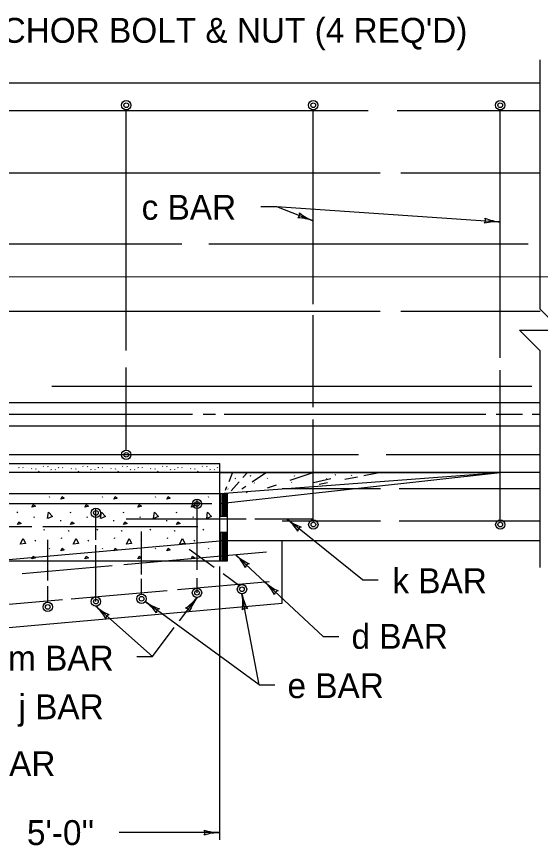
# Model space of a CAD drawing. Extents: x -0.3 to 43.7, y -2.2 to 24.5.
# Drawn here: x 21.33 to 26.58, y 3.61 to 11.92 of the extents above; entities that cross this region are included whole.
import ezdxf

# ---------------------------------------------------------------- set-up
doc = ezdxf.new("R2010")
doc.units = 0
doc.layers.add('1', color=7, linetype='Continuous')

msp = doc.modelspace()

# ---------------------------------------------------------------- linework, layer by layer
at = {"layer": '1'}
for p, q in [((26.5802, 9.3001), (26.5802, 11.4903)), ((26.5802, 11.2566), (11.8726, 11.2566)), ((18.0918, 10.9832), (24.8544, 10.9832)), ((22.4296, 8.5743), (22.4296, 10.9832)), ((24.3046, 9.0381), (24.3046, 10.9832)), ((25.1471, 10.9832), (26.5802, 10.9832)), ((26.1796, 8.4999), (26.1796, 10.9832)), ((18.1117, 10.3571), (24.9764, 10.3571)), ((25.1837, 10.3571), (26.5802, 10.3571)), ((23.7783, 10.0181), (23.9345, 10.0181)), ((23.9345, 10.0181), (24.3046, 9.8748)), ((23.9345, 10.0181), (26.1796, 9.865)), ((19.7315, 9.6456), (22.9881, 9.6456)), ((23.2565, 9.6456), (26.4583, 9.6456)), ((27.3837, 9.3084), (18.3616, 9.3147)), ((18.1117, 8.9706), (24.9764, 8.9706)), ((24.3046, 8.0054), (24.3046, 8.9283)), ((25.1837, 8.9706), (26.5802, 8.9706)), ((22.4296, 7.5746), (22.4296, 8.4033)), ((26.1796, 6.8615), (26.1796, 8.3778)), ((26.5802, 6.3966), (26.5802, 8.2584)), ((21.6841, 8.2176), (26.4949, 8.2176)), ((11.8726, 8.0535), (26.5802, 8.0535)), ((20.2225, 7.9364), (23.0953, 7.9364)), ((23.1993, 7.9364), (23.3258, 7.9364)), ((23.4102, 7.9364), (26.0341, 7.9364)), ((26.1377, 7.9364), (26.4021, 7.9364)), ((26.5006, 7.9364), (26.5802, 7.9364)), ((11.8726, 7.8192), (26.5802, 7.8192)), ((24.3046, 6.8615), (24.3046, 7.8833)), ((19.5531, 7.5323), (24.7568, 7.5323)), ((25.0373, 7.5323), (26.5802, 7.5323)), ((13.9921, 7.4415), (23.3671, 7.4415)), ((21.349, 7.4028), (21.352, 7.3983)), ((21.3917, 7.4011), (21.3947, 7.3966)), ((21.5962, 7.4146), (21.5992, 7.4101)), ((21.6389, 7.4129), (21.6419, 7.4083)), ((21.7476, 7.4028), (21.7506, 7.3983)), ((21.7902, 7.4011), (21.7932, 7.3966)), ((21.9948, 7.4146), (21.9978, 7.4101)), ((22.0374, 7.4129), (22.0404, 7.4083)), ((22.1462, 7.4028), (22.1492, 7.3983)), ((22.1889, 7.4011), (22.1919, 7.3966)), ((22.3933, 7.4146), (22.3964, 7.4101)), ((22.4361, 7.4129), (22.4391, 7.4083)), ((22.5448, 7.4028), (22.5477, 7.3983)), ((22.5874, 7.4011), (22.5904, 7.3966)), ((22.792, 7.4146), (22.7949, 7.4101)), ((22.8346, 7.4129), (22.8376, 7.4083)), ((22.9433, 7.4028), (22.9464, 7.3983)), ((22.9861, 7.4011), (22.989, 7.3966)), ((23.1905, 7.4146), (23.1936, 7.4101)), ((23.2332, 7.4129), (23.2362, 7.4083)), ((23.3419, 7.4028), (23.3449, 7.3983)), ((23.3671, 6.4649), (23.3671, 7.4415)), ((26.5802, 7.3503), (11.8726, 7.3503)), ((23.3671, 7.3503), (13.9921, 7.3503)), ((21.4782, 7.391), (21.4813, 7.3866)), ((21.521, 7.3894), (21.5239, 7.3848)), ((21.552, 7.3591), (21.555, 7.3658)), ((21.6731, 7.3832), (21.6762, 7.3788)), ((21.7047, 7.3503), (21.7064, 7.3541)), ((21.7157, 7.3816), (21.7188, 7.377)), ((21.8768, 7.391), (21.8798, 7.3866)), ((21.9195, 7.3894), (21.9225, 7.3848)), ((21.9505, 7.3591), (21.9536, 7.3658)), ((22.0717, 7.3832), (22.0747, 7.3788)), ((22.1033, 7.3503), (22.105, 7.3541)), ((22.1144, 7.3816), (22.1174, 7.377)), ((22.2754, 7.391), (22.2785, 7.3866)), ((22.318, 7.3894), (22.3211, 7.3848)), ((22.3492, 7.3591), (22.3522, 7.3658)), ((22.4703, 7.3832), (22.4732, 7.3788)), ((22.5019, 7.3503), (22.5036, 7.3541)), ((22.5129, 7.3816), (22.516, 7.377)), ((22.674, 7.391), (22.677, 7.3866)), ((22.7167, 7.3894), (22.7197, 7.3848)), ((22.7477, 7.3591), (22.7507, 7.3658)), ((22.8689, 7.3832), (22.8719, 7.3788)), ((22.9004, 7.3503), (22.9021, 7.3541)), ((22.9116, 7.3816), (22.9145, 7.377)), ((23.0726, 7.391), (23.0755, 7.3866)), ((23.1152, 7.3894), (23.1182, 7.3848)), ((23.1464, 7.3591), (23.1493, 7.3658)), ((23.2674, 7.3832), (23.2704, 7.3788)), ((23.2991, 7.3503), (23.3007, 7.3541)), ((23.3101, 7.3816), (23.3131, 7.377)), ((23.3671, 7.3503), (26.1796, 7.3503)), ((23.3671, 7.139), (26.1796, 7.3503)), ((23.3671, 7.0378), (26.1796, 7.3503)), ((23.4954, 7.3503), (23.4575, 7.2581)), ((23.598, 7.2986), (23.6439, 7.3503)), ((23.6757, 7.3151), (23.6781, 7.3224)), ((23.8374, 7.3503), (23.6935, 7.2547)), ((24.0721, 7.2728), (24.3046, 7.3503)), ((24.116, 7.3129), (24.1183, 7.3201)), ((24.5293, 7.3259), (24.5218, 7.3243)), ((24.688, 7.3197), (24.6905, 7.327)), ((24.8108, 7.3201), (24.9653, 7.3503)), ((23.4825, 7.1681), (23.5612, 7.257)), ((23.5263, 7.2886), (23.5188, 7.2871)), ((23.7145, 7.2426), (23.7108, 7.2463)), ((23.8465, 7.289), (23.8428, 7.2926)), ((24.0903, 7.2509), (24.0867, 7.2546)), ((24.48, 7.2854), (24.3065, 7.2469)), ((24.3653, 7.233), (24.4483, 7.2493)), ((24.4401, 7.2863), (24.4365, 7.2899)), ((24.6199, 7.2828), (24.7499, 7.3082)), ((23.4361, 7.2058), (23.4207, 7.1684)), ((23.452, 7.1844), (23.4483, 7.188)), ((23.6275, 7.2108), (23.5882, 7.1848)), ((23.6416, 7.1517), (23.6343, 7.148)), ((23.8468, 7.1977), (23.9357, 7.2274)), ((24.9779, 7.1861), (23.9921, 7.1861)), ((26.5802, 7.1861), (25.1653, 7.1861)), ((20.2421, 7.139), (23.3671, 7.139)), ((21.6555, 7.1103), (21.6599, 7.1036)), ((22.1872, 7.1103), (22.1917, 7.1036)), ((22.719, 7.1103), (22.7233, 7.1036)), ((23.1389, 6.3755), (23.1389, 7.0816)), ((23.2506, 7.1103), (23.2551, 7.1036)), ((23.3671, 6.4649), (23.3671, 7.139)), ((23.3737, 6.9125), (23.3737, 7.139)), ((23.3903, 6.9125), (23.3903, 7.139)), ((23.4062, 6.9125), (23.4062, 7.139)), ((23.4194, 6.9125), (23.4194, 7.139)), ((23.4319, 6.9125), (23.4319, 7.139)), ((23.4365, 7.0834), (23.4389, 7.0907)), ((23.4452, 6.4649), (23.4452, 7.1448)), ((19.8626, 7.0378), (23.289, 7.0378)), ((22.1251, 6.6746), (22.1251, 6.9922)), ((21.3369, 6.9449), (21.3414, 6.9549)), ((21.5056, 6.8995), (21.5101, 6.9094)), ((21.8687, 6.9449), (21.873, 6.9549)), ((22.0373, 6.8995), (22.0418, 6.9094)), ((22.4003, 6.9449), (22.4048, 6.9549)), ((22.5691, 6.8995), (22.5736, 6.9094)), ((22.9321, 6.9449), (22.9365, 6.9549)), ((23.1007, 6.8995), (23.1052, 6.9094)), ((23.3671, 6.9125), (23.4452, 6.9125)), ((21.7696, 6.8716), (21.7706, 6.8616)), ((22.3013, 6.8716), (22.3024, 6.8616)), ((23.6318, 6.8815), (22.4296, 6.8815)), ((22.833, 6.8716), (22.8341, 6.8616)), ((23.3647, 6.8716), (23.3658, 6.8616)), ((24.3046, 6.8815), (23.7172, 6.8815)), ((24.9779, 6.8615), (23.9921, 6.8615)), ((24.7981, 6.2725), (24.044, 6.8815)), ((26.5802, 6.8615), (25.1653, 6.8615)), ((21.484, 6.8049), (20.4845, 6.8049)), ((23.1483, 6.8049), (21.5924, 6.8049)), ((21.6067, 6.7706), (21.6111, 6.7806)), ((21.8453, 6.7706), (21.8498, 6.7641)), ((21.8498, 6.7681), (21.8542, 6.7615)), ((22.1383, 6.7706), (22.1428, 6.7806)), ((22.377, 6.7706), (22.3815, 6.7641)), ((22.3815, 6.7681), (22.386, 6.7615)), ((22.5828, 6.3267), (22.5828, 6.7577)), ((22.6701, 6.7706), (22.6745, 6.7806)), ((22.9088, 6.7706), (22.9132, 6.7641)), ((22.9132, 6.7681), (22.9176, 6.7615)), ((23.2018, 6.7706), (23.2063, 6.7806)), ((23.3671, 6.7525), (23.4452, 6.7525)), ((23.3737, 6.4649), (23.3737, 6.7525)), ((23.3903, 6.4649), (23.3903, 6.7525)), ((23.4062, 6.4649), (23.4062, 6.7525)), ((23.4194, 6.4649), (23.4194, 6.7525)), ((23.4319, 6.4649), (23.4319, 6.7525)), ((19.761, 6.3473), (23.3671, 6.6652)), ((21.5168, 6.6628), (21.5212, 6.6728)), ((21.6425, 6.2656), (21.6425, 6.6756)), ((21.7798, 6.6884), (21.7843, 6.6983)), ((22.0485, 6.6628), (22.0529, 6.6728)), ((22.3116, 6.6884), (22.316, 6.6983)), ((22.5802, 6.6628), (22.5846, 6.6728)), ((22.8432, 6.6884), (22.8477, 6.6983)), ((23.1119, 6.6628), (23.1164, 6.6728)), ((26.5802, 6.6652), (23.3671, 6.6652)), ((23.9921, 6.0378), (23.9921, 6.6652)), ((21.6555, 6.5918), (21.6599, 6.5852)), ((22.1251, 6.0547), (22.1251, 6.6197)), ((22.1872, 6.5918), (22.1917, 6.5852)), ((22.719, 6.5918), (22.7233, 6.5852)), ((23.3103, 6.3974), (23.0608, 6.5789)), ((23.2506, 6.5918), (23.2551, 6.5852)), ((23.836, 6.5496), (22.4048, 6.4234)), ((23.8204, 6.251), (23.5294, 6.5226)), ((20.2421, 6.4649), (23.4452, 6.4649)), ((22.2894, 6.4132), (21.3862, 6.3336)), ((23.3671, 3.6658), (23.3671, 6.4066)), ((23.5683, 6.2099), (23.3999, 6.3324)), ((22.5828, 6.1303), (22.5828, 6.284)), ((23.8621, 6.2547), (22.9426, 6.1736)), ((23.1389, 6.1441), (23.1389, 6.29)), ((24.4056, 5.705), (23.8204, 6.251)), ((24.7981, 6.2725), (24.9544, 6.2725)), ((21.6425, 6.0482), (21.6425, 6.2107)), ((22.8388, 6.1645), (21.8761, 6.0796)), ((21.7903, 6.072), (20.4778, 5.9563)), ((22.9617, 5.8622), (23.1389, 6.0972)), ((23.7638, 5.2185), (23.5899, 6.1319)), ((20.2421, 5.7072), (23.9921, 6.0378)), ((22.6926, 5.5054), (22.1251, 6.0078)), ((23.7638, 5.2185), (22.6206, 6.0557)), ((22.6926, 5.5054), (22.9101, 5.7939)), ((24.4056, 5.705), (24.5619, 5.705)), ((22.5364, 5.5054), (22.6926, 5.5054)), ((23.7638, 5.2185), (23.92, 5.2185)), ((23.3671, 3.7369), (22.3593, 3.7369))]:
    msp.add_line(p, q, dxfattribs=at)
for points in [[(26.5802, 8.2584), (26.5802, 8.5709), (26.3719, 8.7793), (26.7885, 8.7793), (26.5802, 8.9876), (26.5802, 9.3001)], [(21.772, 7.0815), (21.7853, 7.1093), (21.8075, 7.0926), (21.772, 7.0815)], [(22.3038, 7.0815), (22.3171, 7.1093), (22.3393, 7.0926), (22.3038, 7.0815)], [(22.8354, 7.0815), (22.8488, 7.1093), (22.871, 7.0926), (22.8354, 7.0815)], [(21.4837, 7.0021), (21.497, 7.0299), (21.5192, 7.0132), (21.4837, 7.0021)], [(22.0153, 7.0021), (22.0287, 7.0299), (22.0508, 7.0132), (22.0153, 7.0021)], [(22.5471, 7.0021), (22.5604, 7.0299), (22.5826, 7.0132), (22.5471, 7.0021)], [(23.0788, 7.0021), (23.0921, 7.0299), (23.1143, 7.0132), (23.0788, 7.0021)], [(21.6406, 6.8879), (21.6495, 6.9514), (21.6892, 6.9103), (21.6417, 6.8883)], [(22.1724, 6.8879), (22.1812, 6.9514), (22.221, 6.9103), (22.1735, 6.8883)], [(22.7041, 6.8879), (22.7129, 6.9514), (22.7526, 6.9103), (22.7051, 6.8883)], [(23.2358, 6.8879), (23.2446, 6.9514), (23.2844, 6.9103), (23.2369, 6.8883)], [(21.3392, 6.8284), (21.3524, 6.8561), (21.3747, 6.8395), (21.3392, 6.8284)], [(21.8708, 6.8284), (21.8842, 6.8561), (21.9064, 6.8395), (21.8708, 6.8284)], [(22.4026, 6.8284), (22.4158, 6.8561), (22.4381, 6.8395), (22.4026, 6.8284)], [(22.9343, 6.8284), (22.9476, 6.8561), (22.9698, 6.8395), (22.9343, 6.8284)], [(21.3669, 6.6329), (21.3969, 6.6895), (21.4201, 6.6373), (21.368, 6.6329)], [(21.8986, 6.6329), (21.9286, 6.6895), (21.9519, 6.6373), (21.8997, 6.6329)], [(22.4303, 6.6329), (22.4603, 6.6895), (22.4836, 6.6373), (22.4315, 6.6329)], [(22.962, 6.6329), (22.992, 6.6895), (23.0153, 6.6373), (22.9631, 6.6329)], [(21.772, 6.5629), (21.7853, 6.5907), (21.8075, 6.5741), (21.772, 6.5629)], [(22.3038, 6.5629), (22.3171, 6.5907), (22.3393, 6.5741), (22.3038, 6.5629)], [(22.8354, 6.5629), (22.8488, 6.5907), (22.871, 6.5741), (22.8354, 6.5629)], [(21.4837, 6.4836), (21.497, 6.5114), (21.5192, 6.4947), (21.4837, 6.4836)], [(22.0153, 6.4836), (22.0287, 6.5114), (22.0508, 6.4947), (22.0153, 6.4836)], [(22.5471, 6.4836), (22.5604, 6.5114), (22.5826, 6.4947), (22.5471, 6.4836)], [(23.0788, 6.4836), (23.0921, 6.5114), (23.1143, 6.4947), (23.0788, 6.4836)]]:
    msp.add_lwpolyline(points, dxfattribs=at)
for centre, radius in [((22.4296, 11.0356), 0.0469), ((24.3046, 11.0356), 0.0469), ((26.1796, 11.0356), 0.0469), ((22.4296, 11.0356), 0.0234), ((24.3046, 11.0356), 0.0234), ((26.1796, 11.0356), 0.0234), ((22.4296, 7.5278), 0.0469), ((22.4296, 7.5278), 0.0234), ((23.1389, 7.0348), 0.0469), ((22.1252, 6.9454), 0.0469), ((23.1389, 7.0348), 0.0234), ((22.1252, 6.9454), 0.0234), ((24.3054, 6.8284), 0.0469), ((24.3054, 6.8284), 0.0234), ((26.1804, 6.8284), 0.0469), ((26.1804, 6.8284), 0.0234), ((23.1389, 6.1441), 0.0469), ((23.1389, 6.1441), 0.0234), ((23.59, 6.1788), 0.0469), ((23.59, 6.1788), 0.0234), ((22.1252, 6.0548), 0.0469), ((22.1252, 6.0548), 0.0234), ((22.5829, 6.0835), 0.0469), ((22.5829, 6.0835), 0.0234), ((21.6426, 6.0014), 0.0469), ((21.6426, 6.0014), 0.0234)]:
    msp.add_circle(centre, radius, dxfattribs=at)
for centre, radius, start, end in [((24.131, 9.9411), 0.0391, 297.88603, 20.00273), ((24.1304, 9.4183), 0.4887, 69.11143, 87.78022), ((24.4789, 10.3314), 0.4887, 230.45859, 249.10532), ((25.9943, 9.8785), 0.0391, 314.62177, 36.73847), ((26.215, 10.3524), 0.4887, 247.19433, 265.84106), ((24.1304, 9.4183), 0.4887, 69.09921, 69.11143), ((26.1442, 9.3777), 0.4887, 85.84717, 104.51596), ((26.1442, 9.3777), 0.4887, 85.83495, 85.84717), ((24.351, 7.2617), 0.4887, 231.06834, 231.08056), ((24.351, 7.2617), 0.4887, 231.08056, 249.74934), ((23.737, 6.5013), 0.4887, 32.42772, 51.07445), ((24.1886, 6.7647), 0.0391, 99.85516, 181.97185), ((23.8628, 6.88), 0.4887, 226.97072, 226.98294), ((23.8628, 6.88), 0.4887, 226.98294, 245.65173), ((23.196, 6.1654), 0.4887, 28.3301, 46.97683), ((23.6653, 6.3959), 0.0391, 95.75754, 177.87424), ((24.1538, 6.6084), 0.4887, 226.97071, 226.98293), ((24.1538, 6.6084), 0.4887, 226.98293, 245.65171), ((23.4871, 5.8938), 0.4887, 28.33009, 46.97682), ((23.9563, 6.1243), 0.0391, 95.75753, 177.87422), ((22.7487, 6.3915), 0.4887, 304.32748, 322.97421), ((23.5291, 5.803), 0.4887, 142.98032, 161.64911), ((23.5291, 5.803), 0.4887, 142.9681, 142.98033), ((24.07, 6.2233), 0.4887, 190.76517, 190.77739), ((24.07, 6.2233), 0.4887, 190.77739, 209.44618), ((23.1099, 6.0406), 0.4887, 352.12455, 10.77128), ((22.4491, 6.3738), 0.4887, 228.46998, 228.48221), ((22.4491, 6.3738), 0.4887, 228.48221, 247.15099), ((21.8012, 5.642), 0.4887, 29.82937, 48.4761), ((22.9094, 6.45), 0.4887, 233.76994, 233.78217), ((22.9094, 6.45), 0.4887, 233.78217, 252.45095), ((22.3319, 5.6615), 0.4887, 35.12933, 53.77606), ((23.027, 5.9489), 0.0391, 11.75492, 93.87162), ((23.6246, 5.9494), 0.0391, 59.55199, 141.66868), ((22.2643, 5.8847), 0.0391, 97.25681, 179.3735), ((22.7706, 5.946), 0.0391, 102.55676, 184.67346), ((23.1813, 3.737), 0.0391, 318.7746, 40.89129), ((23.3671, 4.2256), 0.4887, 251.34716, 269.99389), ((23.3671, 3.2483), 0.4887, 90, 108.66878), ((23.3671, 3.2483), 0.4887, 89.98778, 90)]:
    msp.add_arc(centre, radius, start, end, dxfattribs=at)

# ---------------------------------------------------------------- texts
for s, p in [("¾''x6'' ANCHOR BOLT & NUT (4 REQ'D)", (19.7354, 11.6614)), ('c BAR', (22.5838, 9.8862)), ('k BAR', (25.0977, 6.1397)), ('d BAR', (24.6882, 5.5816)), ('m BAR', (21.2445, 5.3635)), ('e BAR', (24.0464, 5.0867)), ('j BAR', (21.3486, 4.8751)), ('e BAR', (20.7531, 4.3041)), ("5'-0''", (21.4335, 3.6124))]:
    msp.add_text(s, height=0.25, dxfattribs=at).set_placement(p)

doc.saveas('drawing.dxf')
